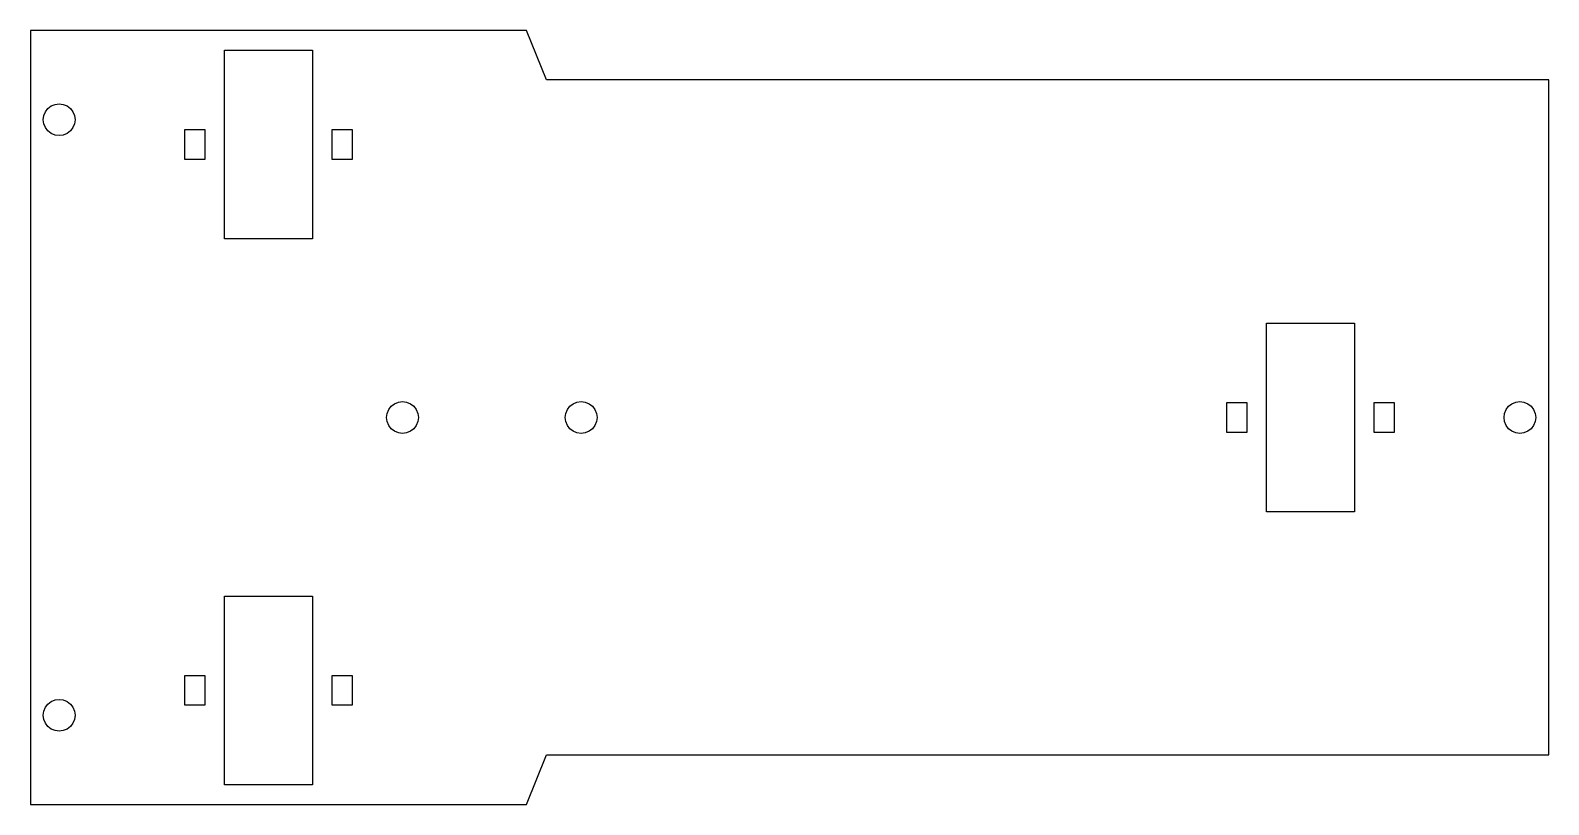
# Model space of a CAD drawing. Header units: metres. Extents: x 470 to 623, y -538 to -460.
import ezdxf

# ---------------------------------------------------------------- set-up
doc = ezdxf.new("R2010")
doc.units = ezdxf.units.M

msp = doc.modelspace()

# ---------------------------------------------------------------- linework, layer by layer
at = {"layer": 'Layer0'}
for points in [[(622.72, -532.61, 0), (622.72, -464.61, 0), (521.72, -464.61, 0), (519.72, -459.61, 0), (469.72, -459.61, 0), (469.72, -537.61, 0), (519.72, -537.61, 0), (521.72, -532.61, 0), (622.72, -532.61, 0)], [(498.14, -461.61, 0), (498.14, -480.61, 0), (489.29, -480.61, 0), (489.29, -461.61, 0), (498.14, -461.61, 0)], [(473.03, -470.16, 0), (472.62, -470.21, 0), (472.2, -470.16, 0), (471.82, -470, 0), (471.48, -469.74, 0), (471.23, -469.41, 0), (471.07, -469.03, 0), (471.02, -468.61, 0), (471.07, -468.2, 0), (471.23, -467.81, 0), (471.48, -467.48, 0), (471.82, -467.23, 0), (472.2, -467.07, 0), (472.62, -467.01, 0), (473.03, -467.07, 0), (473.42, -467.23, 0), (473.75, -467.48, 0), (474, -467.81, 0), (474.16, -468.2, 0), (474.22, -468.61, 0), (474.16, -469.03, 0), (474, -469.41, 0), (473.75, -469.74, 0), (473.42, -470, 0), (473.03, -470.16, 0)], [(487.29, -469.61, 0), (487.29, -472.61, 0), (485.29, -472.61, 0), (485.29, -469.61, 0), (487.29, -469.61, 0)], [(500.14, -472.61, 0), (500.14, -469.61, 0), (502.14, -469.61, 0), (502.14, -472.61, 0), (500.14, -472.61, 0)], [(603.14, -489.11, 0), (603.14, -508.11, 0), (594.29, -508.11, 0), (594.29, -489.11, 0), (603.14, -489.11, 0)], [(506.8, -500.16, 0), (506.42, -500, 0), (506.08, -499.74, 0), (505.83, -499.41, 0), (505.67, -499.03, 0), (505.62, -498.61, 0), (505.67, -498.2, 0), (505.83, -497.81, 0), (506.08, -497.48, 0), (506.42, -497.23, 0), (506.8, -497.07, 0), (507.22, -497.01, 0), (507.63, -497.07, 0), (508.02, -497.23, 0), (508.35, -497.48, 0), (508.6, -497.81, 0), (508.76, -498.2, 0), (508.82, -498.61, 0), (508.76, -499.03, 0), (508.6, -499.41, 0), (508.35, -499.74, 0), (508.02, -500, 0), (507.63, -500.16, 0), (507.22, -500.21, 0), (506.8, -500.16, 0)], [(523.83, -499.41, 0), (523.67, -499.03, 0), (523.62, -498.61, 0), (523.67, -498.2, 0), (523.83, -497.81, 0), (524.08, -497.48, 0), (524.42, -497.23, 0), (524.8, -497.07, 0), (525.22, -497.01, 0), (525.63, -497.07, 0), (526.02, -497.23, 0), (526.35, -497.48, 0), (526.6, -497.81, 0), (526.76, -498.2, 0), (526.82, -498.61, 0), (526.76, -499.03, 0), (526.6, -499.41, 0), (526.35, -499.74, 0), (526.02, -500, 0), (525.63, -500.16, 0), (525.22, -500.21, 0), (524.8, -500.16, 0), (524.42, -500, 0), (524.08, -499.74, 0), (523.83, -499.41, 0)], [(592.29, -500.11, 0), (590.29, -500.11, 0), (590.29, -497.11, 0), (592.29, -497.11, 0), (592.29, -500.11, 0)], [(607.14, -497.11, 0), (607.14, -500.11, 0), (605.14, -500.11, 0), (605.14, -497.11, 0), (607.14, -497.11, 0)], [(620.23, -500.16, 0), (619.82, -500.21, 0), (619.4, -500.16, 0), (619.02, -500, 0), (618.68, -499.74, 0), (618.43, -499.41, 0), (618.27, -499.03, 0), (618.22, -498.61, 0), (618.27, -498.2, 0), (618.43, -497.81, 0), (618.68, -497.48, 0), (619.02, -497.23, 0), (619.4, -497.07, 0), (619.82, -497.01, 0), (620.23, -497.07, 0), (620.62, -497.23, 0), (620.95, -497.48, 0), (621.2, -497.81, 0), (621.36, -498.2, 0), (621.42, -498.61, 0), (621.36, -499.03, 0), (621.2, -499.41, 0), (620.95, -499.74, 0), (620.62, -500, 0), (620.23, -500.16, 0)], [(489.29, -535.61, 0), (489.29, -516.61, 0), (498.14, -516.61, 0), (498.14, -535.61, 0), (489.29, -535.61, 0)], [(485.29, -524.61, 0), (487.29, -524.61, 0), (487.29, -527.61, 0), (485.29, -527.61, 0), (485.29, -524.61, 0)], [(502.14, -524.61, 0), (502.14, -527.61, 0), (500.14, -527.61, 0), (500.14, -524.61, 0), (502.14, -524.61, 0)], [(472.2, -527.07, 0), (472.62, -527.01, 0), (473.03, -527.07, 0), (473.42, -527.23, 0), (473.75, -527.48, 0), (474, -527.81, 0), (474.16, -528.2, 0), (474.22, -528.61, 0), (474.16, -529.03, 0), (474, -529.41, 0), (473.75, -529.74, 0), (473.42, -530, 0), (473.03, -530.16, 0), (472.62, -530.21, 0), (472.2, -530.16, 0), (471.82, -530, 0), (471.48, -529.74, 0), (471.23, -529.41, 0), (471.07, -529.03, 0), (471.02, -528.61, 0), (471.07, -528.2, 0), (471.23, -527.81, 0), (471.48, -527.48, 0), (471.82, -527.23, 0), (472.2, -527.07, 0)]]:
    msp.add_polyline3d(points, dxfattribs=at)

doc.saveas('drawing.dxf')
